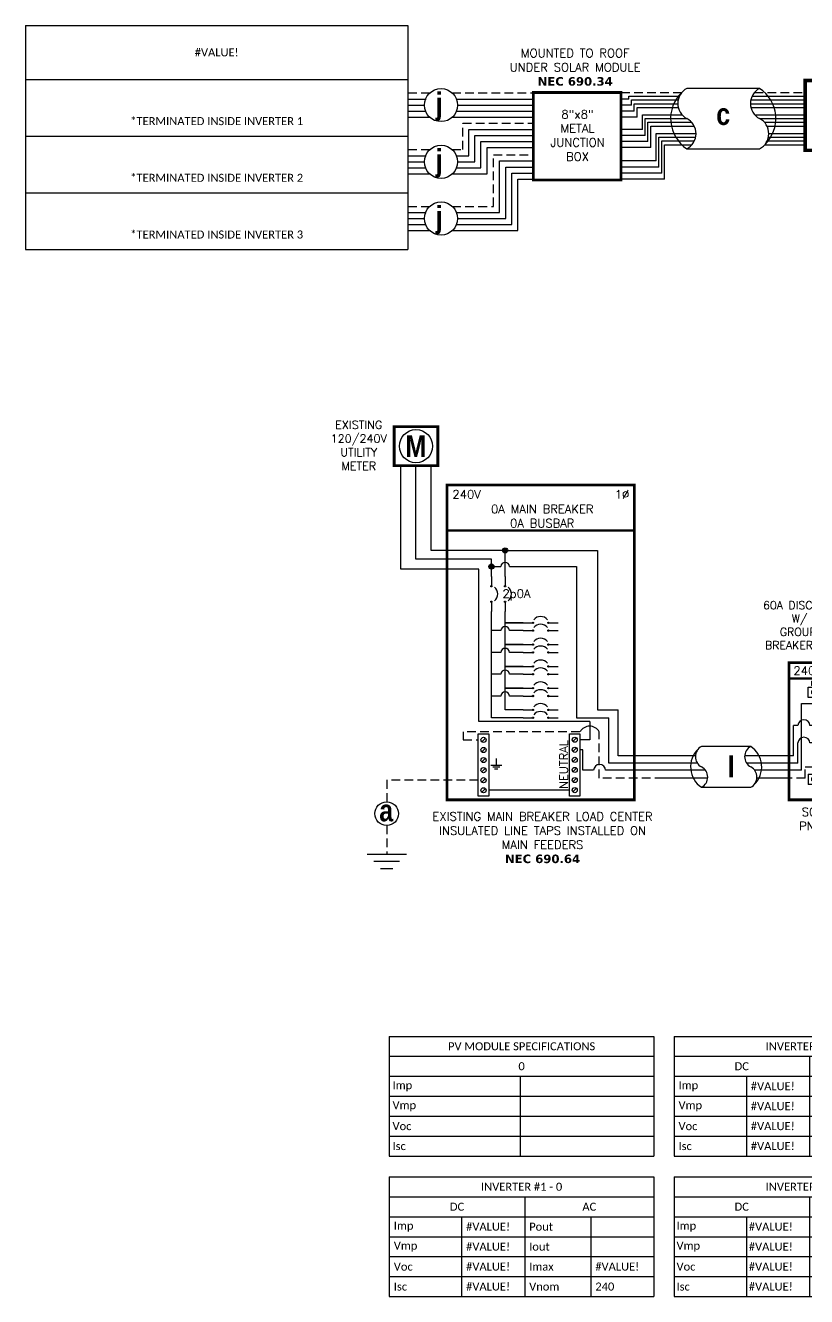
# Model space of a CAD drawing. Header units: feet. Extents: x 9649 to 10425, y 21606 to 22161.
# Drawn here: x 9649 to 9986, y 21606 to 22155 of the extents above; entities that cross this region are included whole.
import ezdxf

# ---------------------------------------------------------------- set-up
doc = ezdxf.new("R2010")
doc.units = ezdxf.units.FT
doc.header["$MEASUREMENT"] = 0
doc.linetypes.add('HIDDEN', pattern=[0.375, 0.25, -0.125])
for name, color, linetype in [('ONE LINE BLOCKS', 7, 'Continuous'), ('TABLES', 7, 'Continuous'), ('TEXT', 7, 'Continuous'), ('Z - TITLEBLOCK TXT', 7, 'Continuous')]:
    doc.layers.add(name, color=color, linetype=linetype)
doc.styles.add('ONE LINE TXT', font='techb___.ttf')
doc.styles.get("Standard").update_dxf_attribs({"font": 'simplex.shx'})

# ---------------------------------------------------------------- blocks, each defined once
blk = doc.blocks.new('*T12')
at = {"layer": 'Z - TITLEBLOCK TXT', "color": 0, "lineweight": -2, "transparency": 16777216}
for p, q in [((0, 0), (165.11, 0)), ((0, 0), (0, -96.74)), ((165.11, 0), (165.11, -96.74)), ((0, -23.32), (165.11, -23.32)), ((0, -47.8), (165.11, -47.8)), ((0, -72.27), (165.11, -72.27)), ((0, -96.74), (165.11, -96.74))]:
    blk.add_line(p, q, dxfattribs=at)
at = {"layer": 'Z - TITLEBLOCK TXT', "color": 0, "linetype": 'Continuous', "transparency": 16777216, "char_height": 3.4544, "width": 156.9097, "attachment_point": 5}
for s, insert in [('{\\fCalibri|b0|i0|c0;#VALUE!', (82.56, -11.66)), ('{\\fCalibri|b0|i0|c0;^J^J*TERMINATED INSIDE INVERTER 1', (82.56, -35.56)), ('{\\fCalibri|b0|i0|c0;^J^J*TERMINATED INSIDE INVERTER 2', (82.56, -60.03)), ('{\\fCalibri|b0|i0|c0;^J^J*TERMINATED INSIDE INVERTER 3', (82.56, -84.5))]:
    blk.add_mtext(s, dxfattribs=dict(at, insert=insert))
blk = doc.blocks.new('*T13')
at = {"layer": 'Z - TITLEBLOCK TXT', "color": 0, "lineweight": -2, "transparency": 16777216}
for p, q in [((0, 0), (114.19, 0)), ((0, 0), (0, -51.7)), ((114.19, 0), (114.19, -51.7)), ((0, -8.62), (114.19, -8.62)), ((58.43, -8.62), (58.43, -51.7)), ((0, -17.23), (114.19, -17.23)), ((31.22, -17.23), (31.22, -51.7)), ((86.98, -17.23), (86.98, -51.7)), ((0, -25.85), (114.19, -25.85)), ((0, -34.47), (114.19, -34.47)), ((0, -43.08), (114.19, -43.08)), ((0, -51.7), (114.19, -51.7))]:
    blk.add_line(p, q, dxfattribs=at)
at = {"layer": 'Z - TITLEBLOCK TXT', "color": 0, "linetype": 'Continuous', "transparency": 16777216, "char_height": 3.4544}
for s, insert, width, attachment_point in [('{\\fCalibri|b0|i0|c0;INVERTER #1 - 0', (57.09, -4.31), 110.3293, 5), ('{\\fCalibri|b0|i0|c0;DC', (29.22, -12.93), 54.5755, 5), ('{\\fCalibri|b0|i0|c0;AC', (86.31, -12.93), 51.8976, 5), ('{\\fCalibri|b0|i0|c0;Imp', (1.93, -21.54), 27.3681, 4), ('{\\fCalibri|b0|i0|c0;#VALUE!', (33.15, -21.54), 23.3513, 4), ('{\\fCalibri|b0|i0|c0;Pout', (60.36, -21.54), 24.6902, 4), ('{\\fCalibri|b0|i0|c0;', (88.91, -21.54), 23.3513, 4), ('{\\fCalibri|b0|i0|c0;Vmp', (1.93, -30.16), 27.3681, 4), ('{\\fCalibri|b0|i0|c0;#VALUE!', (33.15, -30.16), 23.3513, 4), ('{\\fCalibri|b0|i0|c0;Iout', (60.36, -30.16), 24.6902, 4), ('{\\fCalibri|b0|i0|c0;', (88.91, -30.16), 23.3513, 4), ('{\\fCalibri|b0|i0|c0;Voc', (1.93, -38.78), 27.3681, 4), ('{\\fCalibri|b0|i0|c0;#VALUE!', (33.15, -38.78), 23.3513, 4), ('{\\fCalibri|b0|i0|c0;Imax', (60.36, -38.78), 24.6902, 4), ('{\\fCalibri|b0|i0|c0;#VALUE!', (88.91, -38.78), 23.3513, 4), ('{\\fCalibri|b0|i0|c0;Isc', (1.93, -47.39), 27.3681, 4), ('{\\fCalibri|b0|i0|c0;#VALUE!', (33.15, -47.39), 23.3513, 4), ('{\\fCalibri|b0|i0|c0;Vnom', (60.36, -47.39), 24.6902, 4), ('{\\fCalibri|b0|i0|c0;240', (88.91, -47.39), 23.3513, 4)]:
    blk.add_mtext(s, dxfattribs=dict(at, insert=insert, width=width, attachment_point=attachment_point))
blk = doc.blocks.new('*T14')
at = {"layer": 'Z - TITLEBLOCK TXT', "color": 0, "lineweight": -2, "transparency": 16777216}
for p, q in [((0, 0), (114.19, 0)), ((0, 0), (0, -51.7)), ((114.19, 0), (114.19, -51.7)), ((0, -8.62), (114.19, -8.62)), ((58.43, -8.62), (58.43, -51.7)), ((0, -17.23), (114.19, -17.23)), ((31.22, -17.23), (31.22, -51.7)), ((86.98, -17.23), (86.98, -51.7)), ((0, -25.85), (114.19, -25.85)), ((0, -34.47), (114.19, -34.47)), ((0, -43.08), (114.19, -43.08)), ((0, -51.7), (114.19, -51.7))]:
    blk.add_line(p, q, dxfattribs=at)
at = {"layer": 'Z - TITLEBLOCK TXT', "color": 0, "linetype": 'Continuous', "transparency": 16777216, "char_height": 3.4544}
for s, insert, width, attachment_point in [('{\\fCalibri|b0|i0|c0;INVERTER #2 - 0', (57.09, -4.31), 112.0547, 5), ('{\\fCalibri|b0|i0|c0;DC', (29.22, -12.93), 56.3009, 5), ('{\\fCalibri|b0|i0|c0;AC', (86.31, -12.93), 53.623, 5), ('{\\fCalibri|b0|i0|c0;Imp', (1.07, -21.54), 29.0935, 4), ('{\\fCalibri|b0|i0|c0;#VALUE!', (32.29, -21.54), 25.0767, 4), ('{\\fCalibri|b0|i0|c0;Pout', (59.5, -21.54), 26.4156, 4), ('{\\fCalibri|b0|i0|c0;', (88.04, -21.54), 25.0767, 4), ('{\\fCalibri|b0|i0|c0;Vmp', (1.07, -30.16), 29.0935, 4), ('{\\fCalibri|b0|i0|c0;#VALUE!', (32.29, -30.16), 25.0767, 4), ('{\\fCalibri|b0|i0|c0;Iout', (59.5, -30.16), 26.4156, 4), ('{\\fCalibri|b0|i0|c0;', (88.04, -30.16), 25.0767, 4), ('{\\fCalibri|b0|i0|c0;Voc', (1.07, -38.78), 29.0935, 4), ('{\\fCalibri|b0|i0|c0;#VALUE!', (32.29, -38.78), 25.0767, 4), ('{\\fCalibri|b0|i0|c0;Imax', (59.5, -38.78), 26.4156, 4), ('{\\fCalibri|b0|i0|c0;#VALUE!', (88.04, -38.78), 25.0767, 4), ('{\\fCalibri|b0|i0|c0;Isc', (1.07, -47.39), 29.0935, 4), ('{\\fCalibri|b0|i0|c0;#VALUE!', (32.29, -47.39), 25.0767, 4), ('{\\fCalibri|b0|i0|c0;Vnom', (59.5, -47.39), 26.4156, 4), ('{\\fCalibri|b0|i0|c0;240', (88.04, -47.39), 25.0767, 4)]:
    blk.add_mtext(s, dxfattribs=dict(at, insert=insert, width=width, attachment_point=attachment_point))
blk = doc.blocks.new('*T15')
at = {"layer": 'Z - TITLEBLOCK TXT', "color": 0, "lineweight": -2, "transparency": 16777216}
for p, q in [((0, 0), (114.19, 0)), ((0, 0), (0, -51.7)), ((114.19, 0), (114.19, -51.7)), ((0, -8.62), (114.19, -8.62)), ((58.43, -8.62), (58.43, -51.7)), ((0, -17.23), (114.19, -17.23)), ((31.22, -17.23), (31.22, -51.7)), ((86.98, -17.23), (86.98, -51.7)), ((0, -25.85), (114.19, -25.85)), ((0, -34.47), (114.19, -34.47)), ((0, -43.08), (114.19, -43.08)), ((0, -51.7), (114.19, -51.7))]:
    blk.add_line(p, q, dxfattribs=at)
at = {"layer": 'Z - TITLEBLOCK TXT', "color": 0, "linetype": 'Continuous', "transparency": 16777216, "char_height": 3.4544}
for s, insert, width, attachment_point in [('{\\fCalibri|b0|i0|c0;INVERTER #3 - 0', (57.09, -4.31), 110.3293, 5), ('{\\fCalibri|b0|i0|c0;DC', (29.22, -12.93), 54.5755, 5), ('{\\fCalibri|b0|i0|c0;AC', (86.31, -12.93), 51.8976, 5), ('{\\fCalibri|b0|i0|c0;Imp', (1.93, -21.54), 27.3681, 4), ('{\\fCalibri|b0|i0|c0;#VALUE!', (33.15, -21.54), 23.3513, 4), ('{\\fCalibri|b0|i0|c0;Pout', (60.36, -21.54), 24.6902, 4), ('{\\fCalibri|b0|i0|c0;', (88.91, -21.54), 23.3513, 4), ('{\\fCalibri|b0|i0|c0;Vmp', (1.93, -30.16), 27.3681, 4), ('{\\fCalibri|b0|i0|c0;#VALUE!', (33.15, -30.16), 23.3513, 4), ('{\\fCalibri|b0|i0|c0;Iout', (60.36, -30.16), 24.6902, 4), ('{\\fCalibri|b0|i0|c0;', (88.91, -30.16), 23.3513, 4), ('{\\fCalibri|b0|i0|c0;Voc', (1.93, -38.78), 27.3681, 4), ('{\\fCalibri|b0|i0|c0;#VALUE!', (33.15, -38.78), 23.3513, 4), ('{\\fCalibri|b0|i0|c0;Imax', (60.36, -38.78), 24.6902, 4), ('{\\fCalibri|b0|i0|c0;#VALUE!', (88.91, -38.78), 23.3513, 4), ('{\\fCalibri|b0|i0|c0;Isc', (1.93, -47.39), 27.3681, 4), ('{\\fCalibri|b0|i0|c0;#VALUE!', (33.15, -47.39), 23.3513, 4), ('{\\fCalibri|b0|i0|c0;Vnom', (60.36, -47.39), 24.6902, 4), ('{\\fCalibri|b0|i0|c0;240', (88.91, -47.39), 23.3513, 4)]:
    blk.add_mtext(s, dxfattribs=dict(at, insert=insert, width=width, attachment_point=attachment_point))
blk = doc.blocks.new('*T16')
at = {"layer": 'Z - TITLEBLOCK TXT', "color": 0, "lineweight": -2, "transparency": 16777216}
for p, q in [((0, 0), (114.19, 0)), ((0, 0), (0, -51.69)), ((114.19, 0), (114.19, -51.69)), ((0, -8.62), (114.19, -8.62)), ((0, -17.23), (114.19, -17.23)), ((56.41, -17.23), (56.41, -51.69)), ((0, -25.85), (114.19, -25.85)), ((0, -34.46), (114.19, -34.46)), ((0, -43.08), (114.19, -43.08)), ((0, -51.69), (114.19, -51.69))]:
    blk.add_line(p, q, dxfattribs=at)
at = {"layer": 'Z - TITLEBLOCK TXT', "color": 0, "linetype": 'Continuous', "transparency": 16777216, "char_height": 3.4544}
for s, insert, width, attachment_point in [('{\\fCalibri|b0|i0|c0;PV MODULE SPECIFICATIONS', (57.09, -4.31), 111.433, 5), ('{\\fCalibri|b0|i0|c0;0', (57.09, -12.92), 111.433, 5), ('{\\fCalibri|b0|i0|c0;Imp', (1.38, -21.54), 53.6551, 4), ('{\\fCalibri|b0|i0|c0;', (57.78, -21.54), 55.0254, 4), ('{\\fCalibri|b0|i0|c0;Vmp', (1.38, -30.15), 53.6551, 4), ('{\\fCalibri|b0|i0|c0;', (57.78, -30.15), 55.0254, 4), ('{\\fCalibri|b0|i0|c0;Voc', (1.38, -38.77), 53.6551, 4), ('{\\fCalibri|b0|i0|c0;', (57.78, -38.77), 55.0254, 4), ('{\\fCalibri|b0|i0|c0;Isc', (1.38, -47.39), 53.6551, 4), ('{\\fCalibri|b0|i0|c0;', (57.78, -47.39), 55.0254, 4)]:
    blk.add_mtext(s, dxfattribs=dict(at, insert=insert, width=width, attachment_point=attachment_point))
blk = doc.blocks.new('M_MAIN DISCO')
at = {"color": 253, "linetype": 'Continuous'}
for p, q in [((-42.47, 32.21), (-42.47, 34.82)), ((-20.72, 32.21), (-20.72, 34.82)), ((-47.96, 3.45), (-47.96, 32.21)), ((-47.96, 32.21), (-42.47, 32.21)), ((-15.23, 32.21), (-20.72, 32.21)), ((-15.23, 3.45), (-15.23, 32.21)), ((-47.96, 3.45), (-63.19, 3.45)), ((-15.23, 3.45), (0, 3.45))]:
    blk.add_line(p, q, dxfattribs=at)
at = {"color": 7, "linetype": 'Continuous'}
for p, q in [((-51.46, 9.66), (-51.46, 22.77)), ((-49.6, 22.77), (-51.46, 22.77)), ((-41.69, 22.77), (-44.32, 22.77)), ((-21.5, 22.77), (-18.87, 22.77)), ((-13.59, 22.77), (-11.73, 22.77)), ((-11.73, 9.66), (-11.73, 22.77)), ((-51.46, 9.66), (-63.19, 9.66)), ((-11.73, 9.66), (0, 9.66))]:
    blk.add_line(p, q, dxfattribs=at)
at = {"color": 1, "linetype": 'Continuous'}
for p, q in [((-31.53, 22.77), (-30.29, 22.77)), ((-27.74, 22.77), (-26.5, 22.77)), ((-31.53, 15.24), (-30.29, 15.24)), ((-27.74, 15.24), (-26.5, 15.24))]:
    blk.add_line(p, q, dxfattribs=at)
at = {"color": 10, "linetype": 'Continuous'}
for p, q in [((-49.6, 6.49), (-49.6, 15.24)), ((-41.69, 15.24), (-44.32, 15.24)), ((-21.5, 15.24), (-18.87, 15.24)), ((-13.59, 6.49), (-13.59, 15.24)), ((-49.6, 6.49), (-63.19, 6.49)), ((-13.59, 6.49), (0, 6.49))]:
    blk.add_line(p, q, dxfattribs=at)
at = {"color": 7, "linetype": 'Continuous'}
for centre in [(-46.96, 22.62), (-16.23, 22.62)]:
    blk.add_arc(centre, 2.64, 3.2819, 176.7181, dxfattribs=at)
at = {"color": 10, "linetype": 'Continuous'}
for centre in [(-46.96, 15.08), (-16.23, 15.08)]:
    blk.add_arc(centre, 2.64, 3.2819, 176.7181, dxfattribs=at)
at = {"color": 1, "linetype": 'Continuous'}
for points in [[(-30.29, 22.77), (-29.92, 23.53), (-29.02, 22.01), (-28.19, 23.53), (-27.74, 22.77)], [(-30.29, 15.24), (-29.92, 16), (-29.02, 14.47), (-28.19, 16), (-27.74, 15.24)]]:
    blk.add_spline(points, degree=3, dxfattribs=at)
at = {"layer": 'ONE LINE BLOCKS', "lineweight": 50}
blk.add_line((-53.41, 43.1), (-9.8, 43.1), dxfattribs=at)
at = {"layer": 'ONE LINE BLOCKS', "lineweight": 50, "const_width": 1.19}
blk.add_lwpolyline([(-53.41, -9.3), (-53.41, 49.88), (-9.8, 49.88), (-9.8, -9.3)], close=True, dxfattribs=at)
at = {"layer": 'TEXT', "color": 92, "linetype": 'HIDDEN', "ltscale": 15}
for p, q in [((-46.38, 0), (-63.19, 0)), ((-46.38, 0), (-46.38, 4.94)), ((-46.38, 4.94), (-42.47, 4.94)), ((-42.47, 4.94), (-42.47, 1.8)), ((-16.81, 4.94), (-20.72, 4.94)), ((-20.72, 4.94), (-20.72, 1.8)), ((-16.81, 0), (-16.81, 4.94)), ((-16.81, 0), (0, 0))]:
    blk.add_line(p, q, dxfattribs=at)
at = {"layer": 'TEXT', "color": 92, "linetype": 'Continuous', "flags": 128}
for points in [[(-31.59, -3.07), (-31.6, -6.57)], [(-33.94, -6.57), (-29.25, -6.57)], [(-30.07, -7.44), (-33.13, -7.44)], [(-30.88, -8.3), (-32.31, -8.3)]]:
    blk.add_lwpolyline(points, dxfattribs=at)
at = {"layer": 'Z - TITLEBLOCK TXT', "color": 1, "linetype": 'Continuous'}
for p, q in [((-45.07, 34.82), (-45.07, 39.36)), ((-45.07, 39.36), (-18.12, 39.36)), ((-18.12, 39.36), (-18.12, 34.82)), ((-18.12, 34.82), (-45.07, 34.82)), ((-41.69, 22.77), (-37.77, 22.77)), ((-35.88, 25.22), (-32.61, 22.78)), ((-25.42, 22.77), (-21.5, 22.77)), ((-35.88, 17.69), (-32.61, 15.24)), ((-41.69, 15.24), (-37.77, 15.24)), ((-25.42, 15.23), (-21.5, 15.23)), ((-45.07, 1.8), (-18.12, 1.8)), ((-45.07, 1.8), (-45.07, -2.74)), ((-18.12, 1.8), (-18.12, -2.74)), ((-18.12, -2.74), (-45.07, -2.74))]:
    blk.add_line(p, q, dxfattribs=at)
at = {"layer": 'Z - TITLEBLOCK TXT', "color": 4, "linetype": 'Continuous'}
for p, q in [((-41.69, 37.87), (-43.26, 36.3)), ((-37.34, 37.87), (-38.91, 36.3)), ((-32.98, 37.87), (-34.56, 36.3)), ((-28.63, 37.87), (-30.21, 36.3)), ((-24.28, 37.87), (-25.86, 36.3)), ((-19.93, 37.87), (-21.51, 36.3)), ((-41.69, 0.32), (-43.26, -1.26)), ((-37.34, 0.32), (-38.91, -1.26)), ((-32.98, 0.32), (-34.56, -1.26)), ((-28.63, 0.32), (-30.21, -1.26)), ((-24.28, 0.32), (-25.86, -1.26)), ((-19.93, 0.32), (-21.51, -1.26))]:
    blk.add_line(p, q, dxfattribs=at)
for centre in [(-42.47, 37.09), (-38.12, 37.09), (-33.77, 37.09), (-29.42, 37.09), (-25.07, 37.09), (-20.72, 37.09), (-42.47, -0.47), (-38.12, -0.47), (-33.77, -0.47), (-29.42, -0.47), (-25.07, -0.47), (-20.72, -0.47)]:
    blk.add_circle(centre, 1.11, dxfattribs=at)
at = {"layer": 'Z - TITLEBLOCK TXT', "color": 1, "linetype": 'Continuous'}
for centre in [(-37.23, 22.77), (-32.07, 22.77), (-25.96, 22.77), (-37.23, 15.24), (-32.07, 15.24), (-25.96, 15.23)]:
    blk.add_circle(centre, 0.541, dxfattribs=at)
at = {"layer": 'TABLES', "color": 4, "linetype": 'Continuous'}
blk.add_text('BONDED NEUTRAL', height=1.8743, dxfattribs=at).set_placement((-43.99, 40.01))
at = {"layer": 'TEXT', "color": 1}
for s, width, gutter_width, heights, insert, char_height, attachment_point in [('\\A1;\\pi4.1167;60A DISCONNECT FUSED \\P\\pi16.454;W/ ##A FUSES\\P\\pi11.355;GROUPED W/ MAIN \\P\\pi4.9392;BREAKER LOAD CENTER', 71.8931, 92.23, [24.13], (-68.68, 76.43), 3.4544, 1), ('240V', 0.1481, 0.75, [0], (-45.35, 46.44), 3.658, 5), ('1∅', 0.1481, 0.75, [0], (-14.78, 46.14), 3.658, 5), ('\\A1;\\pi3.6942,t21.982;SQUARE D\\P\\pi2.5621,t20.85;PN: D222N', 35.0816, 28.88, [13.54], (-51.57, -12.71), 3.6576, 1)]:
    blk.add_mtext_dynamic_manual_height_columns(s, width=width, gutter_width=gutter_width, heights=heights, dxfattribs=dict(at, insert=insert, char_height=char_height, attachment_point=attachment_point))
blk = doc.blocks.new('*U7')
at = {"color": 7, "linetype": 'Continuous'}
for p, q in [((6.669, 2.433), (2.905, 2.433)), ((2.435, 1.711), (0, 1.711)), ((9.575, 1.711), (6.199, 1.711)), ((2.905, -0.69), (6.669, -0.69))]:
    blk.add_line(p, q, dxfattribs=at)
at = {"color": 10, "linetype": 'Continuous'}
for p, q in [((2.591, 1.149), (0, 1.149)), ((9.575, 1.149), (6.355, 1.149))]:
    blk.add_line(p, q, dxfattribs=at)
at = {"color": 253, "linetype": 'Continuous'}
for p, q in [((3.208, 0.611), (0, 0.611)), ((9.575, 0.611), (6.972, 0.611))]:
    blk.add_line(p, q, dxfattribs=at)
at = {"color": 7, "linetype": 'Continuous'}
for centre, start, end in [((3.942, 0.872), 133.97324, 236.42648), ((5.633, 0.872), 313.97324, 56.42648)]:
    blk.add_arc(centre, 1.874, start, end, dxfattribs=at)
at = {"layer": 'TEXT', "color": 92, "linetype": 'HIDDEN', "ltscale": 15}
for p, q in [((3.373, 0), (0, 0)), ((9.575, 0), (7.137, 0))]:
    blk.add_line(p, q, dxfattribs=at)
at = {"layer": 'Z - TITLEBLOCK TXT', "linetype": 'Continuous'}
for centre, start, end in [((3.315, 1.653), 117.66392, 242.33608), ((7.078, 1.653), 117.66392, 242.33608), ((2.496, 0.091), 297.66392, 62.33608), ((6.26, 0.091), 297.66392, 62.33608)]:
    blk.add_arc(centre, 0.882, start, end, dxfattribs=at)
blk = doc.blocks.new('*U10')
at = {"layer": 'ONE LINE BLOCKS', "linetype": 'Continuous'}
h = blk.add_hatch(color=254, dxfattribs=at)
h.dxf.hatch_style = 1
edge = h.paths.add_edge_path()
edge.add_arc((-68.38, 98.34), 1.11, 0, 360)
h = blk.add_hatch(color=254, dxfattribs=at)
h.dxf.hatch_style = 1
edge = h.paths.add_edge_path()
edge.add_arc((-74.3, 91.39), 1.11, 0, 360)
h = blk.add_hatch(color=1, dxfattribs=at)
h.dxf.hatch_style = 1
edge = h.paths.add_edge_path()
edge.add_arc((-74.3, 82.89), 0.291, 0, 360)
h = blk.add_hatch(color=1, dxfattribs=at)
h.dxf.hatch_style = 1
edge = h.paths.add_edge_path()
edge.add_arc((-68.38, 82.89), 0.291, 0, 360)
h = blk.add_hatch(color=1, dxfattribs=at)
h.dxf.hatch_style = 1
edge = h.paths.add_edge_path()
edge.add_arc((-74.3, 76.21), 0.291, 0, 360)
h = blk.add_hatch(color=1, dxfattribs=at)
h.dxf.hatch_style = 1
edge = h.paths.add_edge_path()
edge.add_arc((-68.38, 76.21), 0.291, 0, 360)
h = blk.add_hatch(color=1, dxfattribs=at)
h.dxf.hatch_style = 1
edge = h.paths.add_edge_path()
edge.add_arc((-56.39, 67.09), 0.291, 0, 360)
h = blk.add_hatch(color=1, dxfattribs=at)
h.dxf.hatch_style = 1
edge = h.paths.add_edge_path()
edge.add_arc((-49.72, 67.09), 0.291, 0, 360)
h = blk.add_hatch(color=1, dxfattribs=at)
h.dxf.hatch_style = 1
edge = h.paths.add_edge_path()
edge.add_arc((-56.39, 63.72), 0.291, 0, 360)
h = blk.add_hatch(color=1, dxfattribs=at)
h.dxf.hatch_style = 1
edge = h.paths.add_edge_path()
edge.add_arc((-49.72, 63.72), 0.291, 0, 360)
h = blk.add_hatch(color=1, dxfattribs=at)
h.dxf.hatch_style = 1
edge = h.paths.add_edge_path()
edge.add_arc((-56.39, 57.69), 0.291, 0, 360)
h = blk.add_hatch(color=1, dxfattribs=at)
h.dxf.hatch_style = 1
edge = h.paths.add_edge_path()
edge.add_arc((-49.72, 57.69), 0.291, 0, 360)
h = blk.add_hatch(color=1, dxfattribs=at)
h.dxf.hatch_style = 1
edge = h.paths.add_edge_path()
edge.add_arc((-56.39, 54.31), 0.291, 0, 360)
h = blk.add_hatch(color=1, dxfattribs=at)
h.dxf.hatch_style = 1
edge = h.paths.add_edge_path()
edge.add_arc((-49.72, 54.31), 0.291, 0, 360)
h = blk.add_hatch(color=1, dxfattribs=at)
h.dxf.hatch_style = 1
edge = h.paths.add_edge_path()
edge.add_arc((-56.39, 48.29), 0.291, 0, 360)
h = blk.add_hatch(color=1, dxfattribs=at)
h.dxf.hatch_style = 1
edge = h.paths.add_edge_path()
edge.add_arc((-56.39, 44.91), 0.291, 0, 360)
h = blk.add_hatch(color=1, dxfattribs=at)
h.dxf.hatch_style = 1
edge = h.paths.add_edge_path()
edge.add_arc((-49.72, 48.29), 0.291, 0, 360)
h = blk.add_hatch(color=1, dxfattribs=at)
h.dxf.hatch_style = 1
edge = h.paths.add_edge_path()
edge.add_arc((-49.72, 44.91), 0.291, 0, 360)
h = blk.add_hatch(color=1, dxfattribs=at)
h.dxf.hatch_style = 1
edge = h.paths.add_edge_path()
edge.add_arc((-56.39, 38.89), 0.291, 0, 360)
h = blk.add_hatch(color=1, dxfattribs=at)
h.dxf.hatch_style = 1
edge = h.paths.add_edge_path()
edge.add_arc((-49.72, 38.89), 0.291, 0, 360)
h = blk.add_hatch(color=1, dxfattribs=at)
h.dxf.hatch_style = 1
edge = h.paths.add_edge_path()
edge.add_arc((-56.39, 35.51), 0.291, 0, 360)
h = blk.add_hatch(color=1, dxfattribs=at)
h.dxf.hatch_style = 1
edge = h.paths.add_edge_path()
edge.add_arc((-49.72, 35.51), 0.291, 0, 360)
h = blk.add_hatch(color=1, dxfattribs=at)
h.dxf.hatch_style = 1
edge = h.paths.add_edge_path()
edge.add_arc((-56.39, 29.48), 0.291, 0, 360)
h = blk.add_hatch(color=1, dxfattribs=at)
h.dxf.hatch_style = 1
edge = h.paths.add_edge_path()
edge.add_arc((-49.72, 29.48), 0.291, 0, 360)
h = blk.add_hatch(color=1, dxfattribs=at)
h.dxf.hatch_style = 1
edge = h.paths.add_edge_path()
edge.add_arc((-56.39, 26.1), 0.291, 0, 360)
h = blk.add_hatch(color=1, dxfattribs=at)
h.dxf.hatch_style = 1
edge = h.paths.add_edge_path()
edge.add_arc((-49.72, 26.1), 0.291, 0, 360)
at = {"color": 155, "true_color": 0x647190}
blk.add_line((-93.51, 126.59), (-12.6, 126.59), dxfattribs=at)
at = {"color": 7, "linetype": 'Continuous'}
for p, q in [((-19.55, 9.66), (-19.55, 29.48)), ((0, 9.66), (-19.55, 9.66))]:
    blk.add_line(p, q, dxfattribs=at)
at = {"color": 10, "linetype": 'Continuous'}
for p, q in [((-23.58, 6.49), (-23.58, 26.1)), ((-19.54, 26.1), (-19.54, 26.1)), ((0, 6.49), (-23.58, 6.49))]:
    blk.add_line(p, q, dxfattribs=at)
at = {"color": 253, "linetype": 'Continuous'}
for p, q in [((-34.9, 12.29), (-36.07, 12.29)), ((-34.9, 3.45), (-34.9, 12.29)), ((-30.25, 3.45), (-34.9, 3.45)), ((0, 3.45), (-24.98, 3.45))]:
    blk.add_line(p, q, dxfattribs=at)
at = {"color": 7, "linetype": 'Continuous'}
blk.add_circle((-119.49, -15.26), 5.11, dxfattribs=at)
at = {"color": 253, "linetype": 'Continuous'}
blk.add_arc((-27.62, 3.3), 2.64, 3.2819, 176.7181, dxfattribs=at)
at = {"layer": 'ONE LINE BLOCKS', "lineweight": 50}
blk.add_line((-93.51, 106.95), (-12.6, 106.95), dxfattribs=at)
at = {"layer": 'ONE LINE BLOCKS', "lineweight": 50, "const_width": 1.19}
for points in [[(-116.27, 134.89), (-116.27, 151.79), (-97.41, 151.79), (-97.41, 134.89)], [(-93.51, -9.3), (-93.51, 126.59), (-12.6, 126.59), (-12.6, -9.3)]]:
    blk.add_lwpolyline(points, close=True, dxfattribs=at)
at = {"layer": 'TEXT', "color": 92, "linetype": 'HIDDEN', "ltscale": 15}
for p, q in [((-36.07, 20.02), (-86.54, 20.02)), ((-86.54, 20.02), (-86.54, 16.57)), ((-86.54, 16.57), (-79.95, 16.57)), ((-27.75, 0), (-27.75, 20.02)), ((0, 0), (-27.75, 0)), ((-79.95, -0.83), (-119.49, -0.83)), ((-119.49, -0.83), (-119.49, -10.15)), ((-119.49, -20.38), (-119.49, -32.73))]:
    blk.add_line(p, q, dxfattribs=at)
at = {"layer": 'TEXT', "color": 92, "linetype": 'Continuous', "ltscale": 15}
blk.add_line((-40.61, -5.18), (-75.41, -5.18), dxfattribs=at)
at = {"layer": 'TEXT', "color": 92, "linetype": 'Continuous', "flags": 128}
for points in [[(-74.53, 5.69), (-69.85, 5.69)], [(-72.19, 8.54), (-72.19, 5.69)], [(-70.66, 4.83), (-73.72, 4.83)], [(-71.47, 3.96), (-72.91, 3.96)]]:
    blk.add_lwpolyline(points, dxfattribs=at)
at = {"layer": 'TEXT', "color": 92, "linetype": 'Continuous', "ltscale": 4, "flags": 128}
for points in [[(-127.97, -32.73), (-111.01, -32.73)], [(-113.95, -35.88), (-125.03, -35.88)], [(-116.88, -39.02), (-122.09, -39.02)]]:
    blk.add_lwpolyline(points, dxfattribs=at)
at = {"layer": 'TEXT', "linetype": 'Continuous'}
blk.add_circle((-106.84, 143.34), 7.15, dxfattribs=at)
at = {"layer": 'TEXT', "color": 92, "linetype": 'Continuous', "ltscale": 0.3}
blk.add_arc((-31.87, 17.86), 4.65, 27.6639, 152.3361, dxfattribs=at)
at = {"layer": 'Z - TITLEBLOCK TXT', "color": 253, "linetype": 'Continuous'}
for p, q in [((-113.33, 90.2), (-113.33, 134.89)), ((-79.78, 90.2), (-113.33, 90.2)), ((-79.78, 24.52), (-79.78, 90.2)), ((-31.78, 24.52), (-79.78, 24.52)), ((-31.78, 24.52), (-31.78, 16.64)), ((-31.78, 16.64), (-36.07, 16.64))]:
    blk.add_line(p, q, dxfattribs=at)
at = {"layer": 'Z - TITLEBLOCK TXT', "color": 10, "linetype": 'Continuous'}
for p, q in [((-106.84, 94.51), (-106.84, 134.89)), ((-74.3, 94.51), (-106.84, 94.51)), ((-74.3, 87.09), (-74.3, 94.51)), ((-73.19, 91.39), (-70.25, 91.39)), ((-66.51, 91.39), (-37.57, 91.39)), ((-37.57, 91.39), (-37.57, 26.1)), ((-74.3, 26.1), (-74.3, 72.02)), ((-70.25, 63.72), (-74.3, 63.72)), ((-60.59, 63.72), (-66.51, 63.72)), ((-70.25, 54.31), (-74.3, 54.31)), ((-60.59, 54.31), (-66.51, 54.31)), ((-70.25, 44.91), (-74.3, 44.91)), ((-60.59, 44.91), (-66.51, 44.91)), ((-70.25, 35.51), (-74.3, 35.51)), ((-60.59, 35.51), (-66.51, 35.51)), ((-60.59, 26.1), (-74.3, 26.1)), ((-37.57, 26.1), (-23.58, 26.1))]:
    blk.add_line(p, q, dxfattribs=at)
at = {"layer": 'Z - TITLEBLOCK TXT', "color": 7, "linetype": 'Continuous'}
for p, q in [((-100.35, 98.34), (-100.35, 134.89)), ((-68.38, 98.34), (-100.35, 98.34)), ((-68.38, 87.09), (-68.38, 98.34)), ((-67.27, 98.34), (-28.47, 98.34)), ((-28.47, 98.34), (-28.47, 29.48)), ((-68.38, 57.69), (-68.38, 72.02)), ((-68.38, 67.09), (-60.59, 67.09)), ((-60.59, 67.09), (-68.38, 67.09)), ((-68.38, 48.29), (-68.38, 57.69)), ((-68.38, 57.69), (-60.59, 57.69)), ((-60.59, 57.69), (-68.38, 57.69)), ((-68.38, 38.89), (-68.38, 48.29)), ((-68.38, 48.29), (-60.59, 48.29)), ((-60.59, 48.29), (-68.38, 48.29)), ((-68.38, 29.48), (-68.38, 38.89)), ((-68.38, 38.89), (-60.59, 38.89)), ((-60.59, 38.89), (-68.38, 38.89)), ((-60.59, 29.48), (-68.38, 29.48)), ((-28.47, 29.48), (-19.55, 29.48))]:
    blk.add_line(p, q, dxfattribs=at)
at = {"layer": 'Z - TITLEBLOCK TXT', "color": 1, "linetype": 'Continuous'}
for p, q in [((-79.95, -7.78), (-79.95, 19.17)), ((-79.95, 19.17), (-75.41, 19.17)), ((-75.41, 19.17), (-75.41, -7.78)), ((-40.61, -7.71), (-40.61, 19.24)), ((-40.61, 19.24), (-36.07, 19.24)), ((-36.07, 19.24), (-36.07, -7.71)), ((-75.41, -7.78), (-79.95, -7.78)), ((-36.07, -7.71), (-40.61, -7.71))]:
    blk.add_line(p, q, dxfattribs=at)
at = {"layer": 'Z - TITLEBLOCK TXT', "color": 4, "linetype": 'Continuous'}
for p, q in [((-76.9, 17.35), (-78.47, 15.78)), ((-37.55, 17.43), (-39.13, 15.85)), ((-76.9, 13), (-78.47, 11.43)), ((-37.55, 13.08), (-39.13, 11.5)), ((-76.9, 8.65), (-78.47, 7.08)), ((-37.55, 8.73), (-39.13, 7.15)), ((-76.9, 4.3), (-78.47, 2.73)), ((-37.55, 4.38), (-39.13, 2.8)), ((-37.55, 0.03), (-39.13, -1.55)), ((-76.9, -0.05), (-78.47, -1.62)), ((-76.9, -4.4), (-78.47, -5.97)), ((-37.55, -4.33), (-39.13, -5.9))]:
    blk.add_line(p, q, dxfattribs=at)
at = {"layer": 'Z - TITLEBLOCK TXT', "color": 1, "linetype": 'Continuous', "flags": 128}
for points in [[(-74.3, 87.09), (-74.3, 82.89)], [(-74.3, 87.09), (-74.3, 82.89)], [(-68.38, 87.09), (-68.38, 82.89)], [(-68.38, 87.09), (-68.38, 82.89)], [(-74.3, 76.21), (-74.3, 72.02)], [(-68.38, 76.21), (-68.38, 72.02)], [(-60.59, 67.09), (-56.39, 67.09)], [(-60.59, 67.09), (-56.39, 67.09)], [(-49.72, 67.09), (-45.52, 67.09)], [(-60.59, 63.72), (-56.39, 63.72)], [(-60.59, 63.72), (-56.39, 63.72)], [(-49.72, 63.72), (-45.52, 63.72)], [(-60.59, 57.69), (-56.39, 57.69)], [(-60.59, 57.69), (-56.39, 57.69)], [(-49.72, 57.69), (-45.52, 57.69)], [(-60.59, 54.31), (-56.39, 54.31)], [(-60.59, 54.31), (-56.39, 54.31)], [(-49.72, 54.31), (-45.52, 54.31)], [(-60.59, 48.29), (-56.39, 48.29)], [(-60.59, 48.29), (-56.39, 48.29)], [(-60.59, 44.91), (-56.39, 44.91)], [(-60.59, 44.91), (-56.39, 44.91)], [(-49.72, 48.29), (-45.52, 48.29)], [(-49.72, 44.91), (-45.52, 44.91)], [(-60.59, 38.89), (-56.39, 38.89)], [(-60.59, 38.89), (-56.39, 38.89)], [(-49.72, 38.89), (-45.52, 38.89)], [(-60.59, 35.51), (-56.39, 35.51)], [(-60.59, 35.51), (-56.39, 35.51)], [(-49.72, 35.51), (-45.52, 35.51)], [(-60.59, 29.48), (-56.39, 29.48)], [(-60.59, 29.48), (-56.39, 29.48)], [(-49.72, 29.48), (-45.52, 29.48)], [(-60.59, 26.1), (-56.39, 26.1)], [(-60.59, 26.1), (-56.39, 26.1)], [(-49.72, 26.1), (-45.52, 26.1)]]:
    blk.add_lwpolyline(points, dxfattribs=at)
at = {"layer": 'Z - TITLEBLOCK TXT', "color": 7, "linetype": 'Continuous'}
for centre in [(-68.38, 98.34), (-68.38, 98.34), (-74.3, 91.39)]:
    blk.add_circle(centre, 1.11, dxfattribs=at)
at = {"layer": 'Z - TITLEBLOCK TXT', "color": 1, "linetype": 'Continuous'}
for centre in [(-74.3, 82.89), (-68.38, 82.89), (-74.3, 76.21), (-68.38, 76.21), (-56.39, 67.09), (-49.72, 67.09), (-56.39, 63.72), (-49.72, 63.72), (-56.39, 57.69), (-49.72, 57.69), (-56.39, 54.31), (-49.72, 54.31), (-56.39, 48.29), (-56.39, 44.91), (-49.72, 48.29), (-49.72, 44.91), (-56.39, 38.89), (-49.72, 38.89), (-56.39, 35.51), (-49.72, 35.51), (-56.39, 29.48), (-49.72, 29.48), (-56.39, 26.1), (-49.72, 26.1)]:
    blk.add_circle(centre, 0.291, dxfattribs=at)
at = {"layer": 'Z - TITLEBLOCK TXT', "color": 4, "linetype": 'Continuous'}
for centre in [(-77.68, 16.57), (-38.34, 16.64), (-77.68, 12.22), (-38.34, 12.29), (-77.68, 7.87), (-38.34, 7.94), (-77.68, 3.52), (-77.68, -0.83), (-38.34, 3.59), (-38.34, -0.76), (-77.68, -5.18), (-38.34, -5.11)]:
    blk.add_circle(centre, 1.11, dxfattribs=at)
at = {"layer": 'Z - TITLEBLOCK TXT', "color": 10, "linetype": 'Continuous'}
for centre in [(-68.38, 91.28), (-68.38, 63.61), (-68.38, 54.21), (-68.38, 44.8), (-68.38, 35.4)]:
    blk.add_arc(centre, 1.87, 3.2937, 176.7063, dxfattribs=at)
at = {"layer": 'Z - TITLEBLOCK TXT', "color": 1, "linetype": 'Continuous'}
for centre, start, end in [((-75.49, 79.55), 310.3392, 49.6608), ((-69.57, 79.55), 310.3392, 49.6608), ((-53.05, 65.9), 40.3392, 139.6608), ((-53.05, 62.52), 40.3392, 139.6608), ((-53.05, 56.5), 40.3392, 139.6608), ((-53.05, 53.12), 40.3392, 139.6608), ((-53.05, 47.1), 40.3392, 139.6608), ((-53.05, 43.72), 40.3392, 139.6608), ((-53.05, 37.69), 40.3392, 139.6608), ((-53.05, 34.31), 40.3392, 139.6608), ((-53.05, 28.29), 40.3392, 139.6608), ((-53.05, 24.91), 40.3392, 139.6608)]:
    blk.add_arc(centre, 3.93, start, end, dxfattribs=at)
at = {"layer": 'TABLES', "color": 1, "linetype": 'Continuous'}
blk.add_text('NEUTRAL', height=3.658, rotation=90, dxfattribs=at).set_placement((-41.27, -4.66))
at = {"layer": 'TEXT', "color": 1, "attachment_point": 5}
for s, width, gutter_width, heights, insert, char_height in [('EXISTING\\P120/240V UTILITY METER', 0.0523, 7.17, [0], (-131.55, 143.68), 3.5433), ('240V', 0.1481, 0.75, [0], (-84.98, 122.54), 3.658), ('1∅', 0.1481, 0.75, [0], (-17.91, 122.54), 3.658), ('0A MAIN BREAKER\\P0A BUSBAR', 72.4998, 0.75, [0], (-52.35, 113.14), 3.6576), ('2p0A', 0.1481, 0.75, [0], (-63.46, 79.11), 3.658), ('EXISTING MAIN BREAKER LOAD CENTER INSULATED LINE TAPS INSTALLED ON MAIN FEEDERS\\P{\\fVerdana|b1|i0|c0|p34;NEC 690.64}', 98.9176, 7.17, [106.42], (-52.23, -25.66), 3.6576)]:
    blk.add_mtext_dynamic_manual_height_columns(s, width=width, gutter_width=gutter_width, heights=heights, dxfattribs=dict(at, insert=insert, char_height=char_height))
at = {"layer": 'Z - TITLEBLOCK TXT', "color": 253, "linetype": 'Continuous', "style": 'ONE LINE TXT'}
blk.add_text('M', height=9.38, dxfattribs=at).set_placement((-111.4, 138.62))
at = {"layer": 'Z - TITLEBLOCK TXT', "color": 1, "linetype": 'Continuous', "insert": (-122.68, -9.21), "char_height": 9.3833, "attachment_point": 1, "style": 'ONE LINE TXT'}
blk.add_mtext_dynamic_manual_height_columns('{\\W1;\\C256;a}', width=0.1385, gutter_width=2.13, heights=[0], dxfattribs=at)

msp = doc.modelspace()

# ---------------------------------------------------------------- linework, layer by layer
at = {"color": 7, "linetype": 'Continuous'}
for p, q in [((9965.98, 22127.89), (9934.56, 22127.89)), ((9814.2, 22123.3), (9822.01, 22123.3)), ((9835.1, 22123.3), (9868.35, 22123.3)), ((9909.49, 22123.3), (9906.13, 22123.3)), ((9909.49, 22124.5), (9931.32, 22124.5)), ((9909.49, 22123.3), (9909.49, 22124.5)), ((9962.74, 22124.5), (9985.67, 22124.5)), ((9814.2, 22118.06), (9822.01, 22118.06)), ((9835.1, 22118.06), (9868.35, 22118.06)), ((9911.86, 22118.06), (9906.13, 22118.06)), ((9911.86, 22121.29), (9930.62, 22121.29)), ((9911.86, 22118.06), (9911.86, 22121.29)), ((9915.42, 22116.47), (9932.49, 22116.47)), ((9915.42, 22110.2), (9915.42, 22116.47)), ((9962.04, 22121.29), (9985.67, 22121.29)), ((9963.91, 22116.47), (9985.67, 22116.47)), ((9917.79, 22113.25), (9936.62, 22113.25)), ((9917.79, 22104.95), (9917.79, 22113.25)), ((9968.04, 22113.25), (9985.67, 22113.25)), ((9840.45, 22098.83), (9840.45, 22110.2)), ((9840.45, 22110.2), (9868.35, 22110.2)), ((9845.69, 22093.59), (9845.69, 22104.95)), ((9845.69, 22104.95), (9868.35, 22104.95)), ((9915.42, 22110.2), (9906.13, 22110.2)), ((9917.79, 22104.95), (9906.13, 22104.95)), ((9921.35, 22108.42), (9938.5, 22108.42)), ((9921.35, 22096.58), (9921.35, 22108.42)), ((9923.72, 22105.21), (9937.81, 22105.21)), ((9923.72, 22091.33), (9923.72, 22105.21)), ((9969.22, 22105.21), (9985.67, 22105.21)), ((9969.92, 22108.42), (9985.67, 22108.42)), ((9934.56, 22101.82), (9965.98, 22101.82)), ((9814.2, 22098.83), (9822.01, 22098.83)), ((9835.1, 22098.83), (9840.45, 22098.83)), ((9853.76, 22074.36), (9853.76, 22096.58)), ((9853.76, 22096.58), (9868.35, 22096.58)), ((9921.35, 22096.58), (9906.13, 22096.58)), ((9814.2, 22093.59), (9822.01, 22093.59)), ((9835.1, 22093.59), (9845.69, 22093.59)), ((9859, 22069.12), (9859, 22091.33)), ((9859, 22091.33), (9868.35, 22091.33)), ((9923.72, 22091.33), (9906.13, 22091.33)), ((9814.2, 22074.36), (9822.01, 22074.36)), ((9835.1, 22074.36), (9853.76, 22074.36)), ((9814.2, 22069.12), (9822.01, 22069.12)), ((9835.1, 22069.12), (9859, 22069.12))]:
    msp.add_line(p, q, dxfattribs=at)
at = {"color": 253, "linetype": 'Continuous'}
for p, q in [((9910.68, 22122.9), (9930.78, 22122.9)), ((9910.68, 22120.68), (9910.68, 22122.9)), ((9962.19, 22122.9), (9985.67, 22122.9)), ((9814.2, 22120.68), (9821.32, 22120.68)), ((9835.6, 22120.68), (9868.35, 22120.68)), ((9910.68, 22120.68), (9906.13, 22120.68)), ((9913.05, 22119.68), (9930.82, 22119.68)), ((9913.05, 22115.44), (9913.05, 22119.68)), ((9962.23, 22119.68), (9985.67, 22119.68)), ((9814.2, 22115.44), (9823.61, 22115.44)), ((9833.31, 22115.44), (9868.35, 22115.44)), ((9913.05, 22115.44), (9906.13, 22115.44)), ((9916.6, 22114.86), (9934.55, 22114.86)), ((9916.6, 22107.57), (9916.6, 22114.86)), ((9918.97, 22111.64), (9937.72, 22111.64)), ((9918.97, 22102.33), (9918.97, 22111.64)), ((9965.97, 22114.86), (9985.67, 22114.86)), ((9969.13, 22111.64), (9985.67, 22111.64)), ((9843.07, 22096.21), (9843.07, 22107.57)), ((9843.07, 22107.57), (9868.35, 22107.57)), ((9916.6, 22107.57), (9906.13, 22107.57)), ((9922.53, 22106.81), (9938.34, 22106.81)), ((9922.53, 22093.95), (9922.53, 22106.81)), ((9969.76, 22106.81), (9985.67, 22106.81)), ((9848.31, 22090.97), (9848.31, 22102.33)), ((9848.31, 22102.33), (9868.35, 22102.33)), ((9918.97, 22102.33), (9906.13, 22102.33)), ((9924.9, 22103.59), (9936.77, 22103.59)), ((9924.9, 22088.71), (9924.9, 22103.59)), ((9968.19, 22103.59), (9985.67, 22103.6)), ((9814.2, 22096.21), (9821.32, 22096.21)), ((9835.6, 22096.21), (9843.07, 22096.21)), ((9814.2, 22090.97), (9823.61, 22090.97)), ((9833.31, 22090.97), (9848.31, 22090.97)), ((9856.38, 22071.74), (9856.38, 22093.95)), ((9856.38, 22093.95), (9868.35, 22093.95)), ((9861.62, 22066.5), (9861.62, 22088.71)), ((9861.62, 22088.71), (9868.35, 22088.71)), ((9922.53, 22093.95), (9906.13, 22093.95)), ((9924.9, 22088.71), (9906.13, 22088.71)), ((9814.2, 22071.74), (9821.32, 22071.74)), ((9835.6, 22071.74), (9856.38, 22071.74)), ((9814.2, 22066.5), (9823.61, 22066.5)), ((9833.31, 22066.5), (9861.62, 22066.5))]:
    msp.add_line(p, q, dxfattribs=at)
at = {"color": 7, "linetype": 'Continuous'}
for centre in [(9828.46, 22120.68), (9828.46, 22096.21), (9828.46, 22071.74)]:
    msp.add_circle(centre, 7.14, dxfattribs=at)
for centre, start, end in [((9957.33, 22114.85), 313.9732, 56.4265), ((9943.21, 22114.85), 133.9732, 236.4265)]:
    msp.add_arc(centre, 15.64, start, end, dxfattribs=at)
at = {"layer": 'ONE LINE BLOCKS', "lineweight": 50}
for points, const_width in [([(10015.78, 22101.16), (9985.67, 22101.16), (9985.67, 22131.26), (10015.78, 22131.26)], 1.53), ([(9906.13, 22088.33), (9868.35, 22088.33), (9868.35, 22126.11), (9906.13, 22126.11)], 1.19)]:
    msp.add_lwpolyline(points, close=True, dxfattribs=dict(at, const_width=const_width))
at = {"layer": 'TEXT', "color": 92, "linetype": 'HIDDEN', "ltscale": 15}
for p, q in [((9814.2, 22125.93), (9823.61, 22125.93)), ((9833.31, 22125.93), (9868.35, 22125.93)), ((9906.13, 22126.11), (9932.35, 22126.11)), ((9963.77, 22126.11), (9985.67, 22126.11)), ((9837.82, 22101.45), (9837.82, 22112.82)), ((9837.82, 22112.82), (9868.35, 22112.82)), ((9814.2, 22101.45), (9823.61, 22101.45)), ((9833.31, 22101.45), (9837.82, 22101.45)), ((9851.14, 22076.98), (9851.14, 22099.2)), ((9851.14, 22099.2), (9868.35, 22099.2)), ((9814.2, 22076.98), (9823.61, 22076.98)), ((9833.31, 22076.98), (9851.14, 22076.98))]:
    msp.add_line(p, q, dxfattribs=at)
at = {"layer": 'Z - TITLEBLOCK TXT', "linetype": 'Continuous'}
for centre, start, end in [((9937.98, 22121.37), 117.6639, 242.3361), ((9969.39, 22121.37), 117.6639, 242.3361), ((9931.15, 22108.34), 297.6639, 62.3361), ((9962.56, 22108.34), 297.6639, 62.3361)]:
    msp.add_arc(centre, 7.36, start, end, dxfattribs=at)

# ---------------------------------------------------------------- block references
for name, p in [('*T12', (9649.09, 22155.07)), ('M_MAIN DISCO', (10032.03, 21830.13)), ('*T16', (9806.15, 21718.75)), ('*T15', (9929.03, 21718.75)), ('*T13', (9806.15, 21658.13)), ('*T14', (9929.03, 21658.13))]:
    msp.add_blockref(name, p)
at = {"color": 7}
msp.add_blockref('*U10', (9924.5, 21830.13), dxfattribs=at)
at = {"color": 155, "true_color": 0x647190, "xscale": 5.644441731736358, "yscale": 5.644441731736358, "zscale": 5.644441731736358}
msp.add_blockref('*U7', (9924.5, 21830.13), dxfattribs=at)

# ---------------------------------------------------------------- texts
at = {"layer": 'TEXT', "color": 1, "char_height": 3.6576, "attachment_point": 5}
for s, width, insert in [(' \\PMOUNTED TO ROOF \\PUNDER SOLAR MODULE\\P{\\fVerdana|b1|i0|c0|p34;NEC 690.34}', 71.6407, (9886.35, 22140.03)), ('8"x8" METAL JUNCTION BOX ', 0.4767, (9887.38, 22107.59))]:
    msp.add_mtext_dynamic_manual_height_columns(s, width=width, gutter_width=7.17, heights=[0], dxfattribs=dict(at, insert=insert))
at = {"layer": 'Z - TITLEBLOCK TXT', "color": 1, "linetype": 'Continuous', "char_height": 9.3833, "attachment_point": 1, "style": 'ONE LINE TXT'}
for s, insert in [('{\\W1;\\C256;j}', (9826.16, 22126.07)), ('{\\W1;\\C256;c}', (9947.25, 22121.49)), ('{\\W1;\\C256;j}', (9826.16, 22101.6)), ('{\\W1;\\C256;j}', (9826.16, 22077.13)), ('{\\W1;\\C256;I}', (9952.18, 21839.97))]:
    msp.add_mtext_dynamic_manual_height_columns(s, width=0.1385, gutter_width=2.13, heights=[0], dxfattribs=dict(at, insert=insert))

doc.saveas('drawing.dxf')
